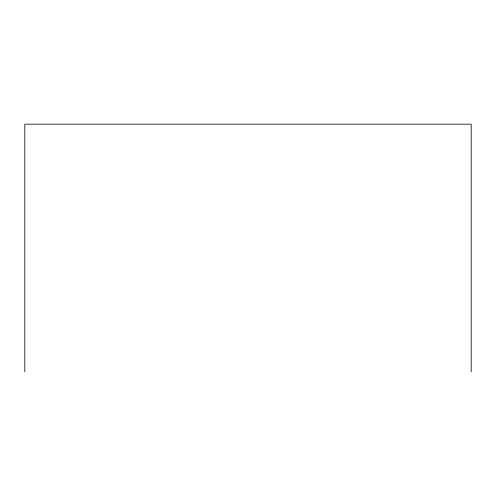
<?xml version="1.0" encoding="UTF-8"?>
<svg xmlns="http://www.w3.org/2000/svg" width="496" height="496" viewBox="0 0 496 496"><rect width="100%" height="100%" fill="white"/><g stroke="black" fill="none" stroke-linecap="round" stroke-linejoin="round"><path stroke-width="0.74" d="M471.2 371.82L471.2 124.18L24.8 124.18L24.8 371.82"/></g></svg>
